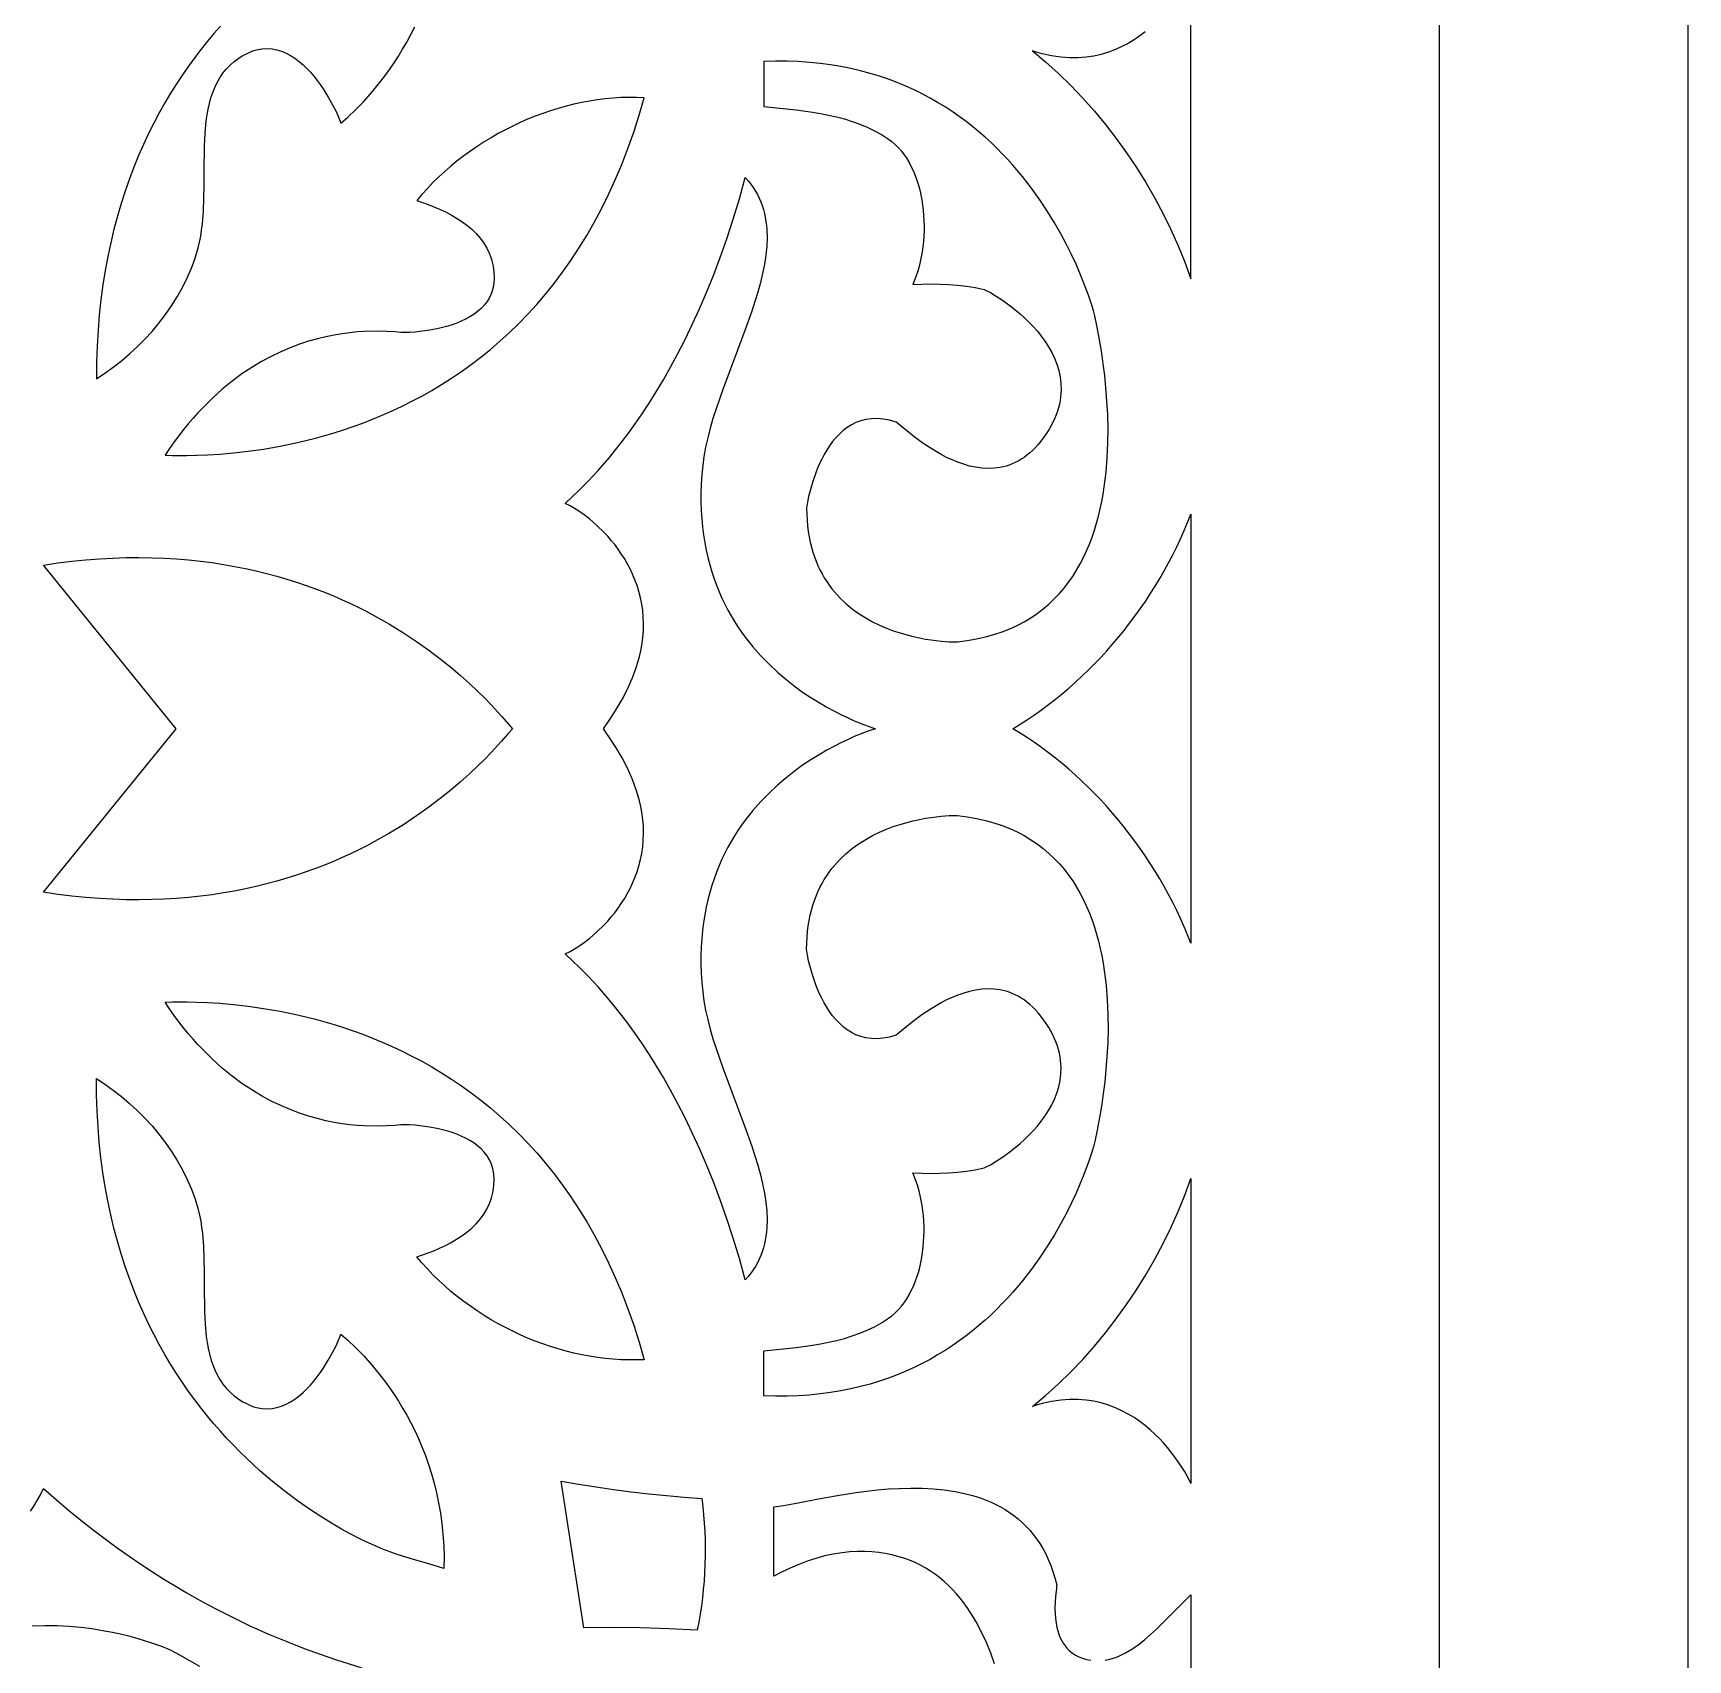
# Model space of a CAD drawing. Extents: x -75 to 75, y -200 to 200.
# Drawn here: x 8.4 to 75, y -37.4 to 28 of the extents above; entities that cross this region are included whole.
import ezdxf

# ---------------------------------------------------------------- set-up
doc = ezdxf.new("R2010")
doc.units = 0
doc.layers.add('LAYER_1', color=18, linetype='CONTINUOUS')
doc.layers.add('LAYER_10', color=140, linetype='CONTINUOUS')

msp = doc.modelspace()

# ---------------------------------------------------------------- linework, layer by layer
at = {"layer": 'LAYER_1'}
for points in [[(53.163, 28.022), (52.948, 27.858), (52.72, 27.703), (52.481, 27.558), (52.229, 27.425), (51.965, 27.305), (51.688, 27.201), (51.399, 27.115), (51.098, 27.047), (50.784, 27), (50.457, 26.976), (50.118, 26.976), (49.767, 27.002), (49.402, 27.056), (49.025, 27.14), (48.832, 27.194), (48.636, 27.256), (49.16, 26.815), (49.672, 26.351), (50.169, 25.866), (50.651, 25.36), (51.118, 24.835), (51.568, 24.292), (52.001, 23.731), (52.416, 23.154), (52.812, 22.562), (53.189, 21.957), (53.546, 21.338), (53.881, 20.707), (54.195, 20.066), (54.487, 19.415), (54.755, 18.756), (55.001, 18.089), (55.001, 30.352)], [(15.973, 28.249), (15.713, 27.951), (15.455, 27.641), (15.199, 27.321), (14.946, 26.99), (14.696, 26.647), (14.451, 26.293), (14.209, 25.928), (13.973, 25.552), (13.742, 25.163), (13.517, 24.763), (13.298, 24.351), (13.086, 23.927), (12.881, 23.491), (12.684, 23.042), (12.496, 22.581), (12.316, 22.107), (12.145, 21.62), (11.984, 21.121), (11.834, 20.608), (11.694, 20.082), (11.565, 19.543), (11.448, 18.991), (11.343, 18.425), (11.251, 17.845), (11.172, 17.251), (11.106, 16.644), (11.055, 16.022), (11.018, 15.386), (10.996, 14.735), (10.99, 14.07), (11.332, 14.294), (11.669, 14.535), (11.999, 14.793), (12.322, 15.067), (12.634, 15.356), (12.936, 15.659), (13.226, 15.976), (13.503, 16.307), (13.765, 16.649), (14.011, 17.004), (14.24, 17.369), (14.45, 17.744), (14.641, 18.129), (14.81, 18.522), (14.956, 18.923), (15.079, 19.332), (15.136, 19.565), (15.183, 19.804), (15.221, 20.048), (15.252, 20.296), (15.294, 20.805), (15.315, 21.326), (15.323, 21.853), (15.325, 22.383), (15.337, 23.433), (15.362, 23.944), (15.408, 24.439), (15.442, 24.679), (15.484, 24.914), (15.534, 25.143), (15.594, 25.365), (15.665, 25.579), (15.748, 25.786), (15.843, 25.984), (15.951, 26.173), (16.073, 26.353), (16.211, 26.523), (16.364, 26.682), (16.535, 26.83), (16.765, 26.996), (16.879, 27.066), (16.992, 27.128), (17.103, 27.182), (17.213, 27.227), (17.322, 27.265), (17.43, 27.295), (17.642, 27.334), (17.849, 27.347), (18.051, 27.333), (18.247, 27.297), (18.438, 27.239), (18.622, 27.162), (18.801, 27.066), (18.973, 26.956), (19.139, 26.831), (19.299, 26.694), (19.451, 26.548), (19.597, 26.393), (19.735, 26.232), (19.867, 26.066), (19.99, 25.898), (20.106, 25.73), (20.313, 25.399), (20.488, 25.088), (20.628, 24.813), (20.731, 24.588), (20.797, 24.43), (20.824, 24.352), (21.103, 24.595), (21.41, 24.886), (21.738, 25.223), (22.081, 25.608), (22.432, 26.039), (22.609, 26.273), (22.785, 26.517), (22.96, 26.773), (23.133, 27.041), (23.303, 27.32), (23.469, 27.61), (23.631, 27.912), (23.788, 28.224)], [(8.34, -31.467), (8.477, -31.259), (8.611, -31.038), (8.74, -30.805), (8.864, -30.558), (9.366, -30.997), (9.866, -31.419), (10.362, -31.823), (10.853, -32.21), (11.341, -32.58), (11.824, -32.934), (12.301, -33.272), (12.774, -33.594), (13.241, -33.901), (13.701, -34.194), (14.156, -34.472), (14.604, -34.737), (15.045, -34.988), (15.479, -35.226), (15.905, -35.452), (16.323, -35.665), (17.133, -36.057), (17.909, -36.405), (18.645, -36.712), (19.341, -36.982), (19.992, -37.219), (20.598, -37.425), (21.659, -37.758)], [(47.105, -37.605), (46.952, -37.175), (46.779, -36.749), (46.585, -36.329), (46.369, -35.92), (46.252, -35.72), (46.129, -35.524), (46, -35.333), (45.865, -35.146), (45.723, -34.965), (45.574, -34.789), (45.419, -34.62), (45.257, -34.456), (45.087, -34.3), (44.911, -34.152), (44.727, -34.011), (44.535, -33.878), (44.336, -33.754), (44.129, -33.64), (43.914, -33.534), (43.69, -33.439), (43.459, -33.355), (43.218, -33.281), (42.97, -33.218), (42.712, -33.168), (42.446, -33.129), (42.17, -33.103), (41.885, -33.091), (41.591, -33.091), (41.288, -33.106), (40.974, -33.135), (40.618, -33.189), (40.266, -33.266), (39.917, -33.363), (39.572, -33.479), (39.23, -33.61), (38.893, -33.754), (38.561, -33.909), (38.234, -34.072), (38.234, -31.297), (38.451, -31.266), (38.698, -31.224), (39.278, -31.113), (39.956, -30.981), (40.714, -30.843), (41.534, -30.714), (41.962, -30.658), (42.399, -30.611), (42.842, -30.573), (43.29, -30.548), (43.741, -30.537), (44.191, -30.543), (44.639, -30.566), (45.084, -30.609), (45.521, -30.675), (45.95, -30.764), (46.16, -30.819), (46.367, -30.88), (46.571, -30.948), (46.772, -31.023), (46.969, -31.106), (47.161, -31.196), (47.349, -31.295), (47.533, -31.401), (47.711, -31.516), (47.884, -31.64), (48.052, -31.773), (48.214, -31.914), (48.37, -32.066), (48.519, -32.227), (48.662, -32.398), (48.798, -32.579), (48.927, -32.77), (49.048, -32.972), (49.162, -33.185), (49.268, -33.409), (49.365, -33.645), (49.454, -33.892), (49.534, -34.151), (49.605, -34.422), (49.603, -34.471), (49.591, -34.573), (49.554, -34.904), (49.539, -35.12), (49.532, -35.359), (49.539, -35.615), (49.564, -35.879), (49.612, -36.145), (49.646, -36.277), (49.687, -36.407), (49.737, -36.533), (49.795, -36.655), (49.862, -36.772), (49.939, -36.884), (50.027, -36.989), (50.125, -37.086), (50.236, -37.174), (50.358, -37.253), (50.493, -37.322), (50.642, -37.379), (50.804, -37.424), (50.982, -37.457)], [(51.552, -37.451), (51.691, -37.424), (51.829, -37.389), (51.965, -37.345), (52.099, -37.293), (52.233, -37.233), (52.365, -37.166), (52.625, -37.013), (52.881, -36.836), (53.132, -36.64), (53.378, -36.429), (53.62, -36.206), (54.093, -35.74), (54.552, -35.271), (55.001, -34.829), (55.001, -50.597)], [(15.152, -37.706), (14.338, -37.251), (13.999, -37.072), (13.848, -37.001), (13.712, -36.944), (13.534, -36.877), (13.178, -36.753), (12.663, -36.596), (12.352, -36.511), (12.009, -36.427), (11.636, -36.345), (11.236, -36.27), (10.811, -36.202), (10.364, -36.146), (9.897, -36.104), (9.413, -36.079), (8.914, -36.074), (8.403, -36.092)]]:
    msp.add_lwpolyline(points, dxfattribs=at)
for points in [[(37.823, 26.828), (37.823, 25.023), (38.471, 24.955), (39.125, 24.881), (39.78, 24.79), (40.106, 24.735), (40.43, 24.672), (40.75, 24.599), (41.066, 24.516), (41.378, 24.42), (41.685, 24.311), (41.985, 24.186), (42.278, 24.046), (42.563, 23.888), (42.839, 23.71), (42.981, 23.605), (43.115, 23.489), (43.241, 23.362), (43.359, 23.226), (43.47, 23.081), (43.574, 22.927), (43.67, 22.766), (43.759, 22.597), (43.841, 22.422), (43.915, 22.241), (43.982, 22.053), (44.042, 21.861), (44.095, 21.665), (44.141, 21.465), (44.18, 21.261), (44.212, 21.055), (44.237, 20.847), (44.255, 20.637), (44.267, 20.426), (44.271, 20.215), (44.269, 20.004), (44.261, 19.794), (44.245, 19.586), (44.224, 19.379), (44.195, 19.175), (44.161, 18.974), (44.119, 18.776), (44.072, 18.583), (44.018, 18.395), (43.958, 18.212), (43.892, 18.035), (43.819, 17.865), (44.178, 17.877), (44.539, 17.882), (44.899, 17.877), (45.259, 17.861), (45.618, 17.833), (45.976, 17.792), (46.331, 17.735), (46.683, 17.662), (46.767, 17.625), (46.936, 17.535), (47.173, 17.392), (47.463, 17.2), (47.789, 16.96), (48.136, 16.675), (48.312, 16.517), (48.487, 16.348), (48.659, 16.169), (48.826, 15.98), (48.986, 15.781), (49.137, 15.574), (49.277, 15.357), (49.404, 15.132), (49.516, 14.898), (49.612, 14.656), (49.688, 14.407), (49.743, 14.149), (49.775, 13.885), (49.782, 13.614), (49.775, 13.476), (49.761, 13.336), (49.741, 13.195), (49.712, 13.052), (49.676, 12.907), (49.632, 12.761), (49.579, 12.614), (49.519, 12.465), (49.449, 12.315), (49.37, 12.164), (49.282, 12.011), (49.184, 11.857), (49.079, 11.704), (48.972, 11.562), (48.863, 11.43), (48.752, 11.307), (48.639, 11.194), (48.525, 11.09), (48.41, 10.995), (48.293, 10.908), (48.176, 10.831), (48.057, 10.761), (47.937, 10.699), (47.816, 10.645), (47.695, 10.599), (47.573, 10.56), (47.328, 10.502), (47.082, 10.47), (46.835, 10.462), (46.59, 10.476), (46.345, 10.51), (46.103, 10.562), (45.865, 10.63), (45.63, 10.712), (45.401, 10.806), (45.178, 10.91), (44.961, 11.022), (44.753, 11.14), (44.552, 11.262), (44.182, 11.511), (43.856, 11.752), (43.582, 11.97), (43.367, 12.149), (43.219, 12.273), (43.143, 12.325), (42.876, 12.4), (42.622, 12.447), (42.381, 12.466), (42.151, 12.46), (41.934, 12.43), (41.728, 12.378), (41.534, 12.306), (41.351, 12.215), (41.179, 12.107), (41.017, 11.985), (40.865, 11.848), (40.724, 11.7), (40.592, 11.542), (40.47, 11.375), (40.356, 11.202), (40.252, 11.024), (40.156, 10.842), (40.068, 10.659), (39.989, 10.476), (39.917, 10.294), (39.795, 9.943), (39.7, 9.62), (39.63, 9.338), (39.583, 9.11), (39.557, 8.951), (39.549, 8.873), (39.552, 8.625), (39.565, 8.386), (39.585, 8.154), (39.613, 7.929), (39.648, 7.712), (39.691, 7.502), (39.74, 7.299), (39.796, 7.102), (39.859, 6.913), (39.928, 6.73), (40.003, 6.554), (40.083, 6.385), (40.169, 6.221), (40.26, 6.064), (40.356, 5.913), (40.456, 5.768), (40.561, 5.629), (40.67, 5.496), (40.899, 5.246), (41.141, 5.017), (41.395, 4.809), (41.657, 4.621), (41.927, 4.451), (42.201, 4.299), (42.479, 4.164), (42.757, 4.045), (43.034, 3.94), (43.308, 3.849), (43.576, 3.771), (43.836, 3.705), (44.087, 3.65), (44.326, 3.605), (44.552, 3.569), (44.953, 3.521), (45.274, 3.497), (45.499, 3.491), (45.61, 3.494), (46.001, 3.543), (46.376, 3.609), (46.735, 3.689), (47.078, 3.784), (47.406, 3.894), (47.718, 4.017), (48.016, 4.153), (48.299, 4.302), (48.568, 4.463), (48.823, 4.635), (49.064, 4.819), (49.293, 5.013), (49.508, 5.217), (49.711, 5.431), (49.902, 5.654), (50.081, 5.885), (50.248, 6.124), (50.404, 6.371), (50.549, 6.624), (50.684, 6.884), (50.808, 7.15), (50.922, 7.421), (51.027, 7.697), (51.122, 7.978), (51.209, 8.262), (51.287, 8.549), (51.357, 8.84), (51.418, 9.132), (51.472, 9.427), (51.519, 9.723), (51.558, 10.019), (51.591, 10.315), (51.639, 10.907), (51.663, 11.494), (51.668, 12.07), (51.655, 12.634), (51.626, 13.179), (51.586, 13.702), (51.536, 14.2), (51.479, 14.667), (51.417, 15.1), (51.353, 15.494), (51.231, 16.151), (51.132, 16.604), (51.078, 16.821), (51.016, 17.029), (50.883, 17.428), (50.674, 17.988), (50.538, 18.319), (50.381, 18.68), (50.201, 19.067), (49.997, 19.476), (49.769, 19.904), (49.516, 20.347), (49.236, 20.801), (48.93, 21.263), (48.596, 21.73), (48.233, 22.197), (47.84, 22.661), (47.633, 22.891), (47.417, 23.119), (47.194, 23.344), (46.963, 23.567), (46.724, 23.786), (46.477, 24.001), (46.222, 24.211), (45.958, 24.417), (45.686, 24.618), (45.405, 24.813), (45.115, 25.002), (44.817, 25.184), (44.51, 25.36), (44.194, 25.527), (43.868, 25.687), (43.534, 25.839), (43.19, 25.981), (42.837, 26.115), (42.474, 26.238), (42.101, 26.352), (41.719, 26.455), (41.327, 26.547), (40.925, 26.627), (40.513, 26.695), (40.091, 26.751), (39.658, 26.794), (39.215, 26.824), (38.762, 26.839), (38.298, 26.841)], [(32.083, 25.376), (31.768, 25.356), (31.452, 25.326), (31.136, 25.287), (30.821, 25.237), (30.505, 25.177), (30.19, 25.108), (29.876, 25.03), (29.563, 24.943), (29.252, 24.846), (28.942, 24.741), (28.635, 24.626), (28.331, 24.503), (28.029, 24.372), (27.731, 24.232), (27.436, 24.084), (27.145, 23.928), (26.859, 23.765), (26.577, 23.593), (26.3, 23.414), (26.028, 23.227), (25.761, 23.033), (25.501, 22.832), (25.247, 22.625), (24.999, 22.41), (24.758, 22.188), (24.524, 21.96), (24.298, 21.726), (24.08, 21.485), (23.87, 21.238), (24.327, 21.082), (24.559, 20.99), (24.792, 20.89), (25.023, 20.78), (25.25, 20.661), (25.471, 20.531), (25.684, 20.392), (25.888, 20.241), (26.08, 20.08), (26.258, 19.907), (26.421, 19.723), (26.566, 19.527), (26.692, 19.319), (26.796, 19.099), (26.84, 18.984), (26.877, 18.865), (26.941, 18.601), (26.976, 18.354), (26.985, 18.122), (26.97, 17.905), (26.932, 17.703), (26.873, 17.515), (26.794, 17.341), (26.698, 17.18), (26.585, 17.032), (26.457, 16.896), (26.317, 16.772), (26.166, 16.659), (26.005, 16.556), (25.836, 16.464), (25.661, 16.381), (25.482, 16.307), (25.3, 16.242), (25.116, 16.184), (24.752, 16.091), (24.403, 16.024), (24.083, 15.978), (23.804, 15.949), (23.581, 15.934), (23.353, 15.925), (23.229, 15.933), (22.998, 15.953), (22.668, 15.974), (22.249, 15.984), (21.75, 15.971), (21.475, 15.952), (21.182, 15.924), (20.875, 15.883), (20.554, 15.83), (20.22, 15.763), (19.874, 15.679), (19.519, 15.578), (19.154, 15.459), (18.781, 15.319), (18.401, 15.157), (18.016, 14.972), (17.627, 14.763), (17.234, 14.528), (16.839, 14.264), (16.444, 13.972), (16.049, 13.65), (15.655, 13.295), (15.264, 12.907), (15.07, 12.701), (14.877, 12.485), (14.686, 12.26), (14.496, 12.026), (14.307, 11.782), (14.12, 11.529), (13.935, 11.266), (13.752, 10.993), (14.051, 10.988), (14.631, 10.985), (15.016, 10.993), (15.458, 11.011), (15.953, 11.042), (16.497, 11.089), (17.086, 11.156), (17.715, 11.246), (18.38, 11.362), (19.076, 11.507), (19.8, 11.684), (20.171, 11.785), (20.547, 11.896), (20.927, 12.017), (21.312, 12.147), (21.7, 12.288), (22.092, 12.44), (22.486, 12.603), (22.882, 12.778), (23.279, 12.964), (23.678, 13.163), (24.076, 13.375), (24.475, 13.6), (24.873, 13.838), (25.269, 14.091), (25.664, 14.358), (26.057, 14.64), (26.446, 14.937), (26.833, 15.249), (27.215, 15.577), (27.593, 15.922), (27.966, 16.284), (28.333, 16.662), (28.695, 17.058), (29.049, 17.472), (29.397, 17.905), (29.737, 18.356), (30.068, 18.826), (30.391, 19.316), (30.705, 19.826), (31.008, 20.356), (31.302, 20.906), (31.584, 21.478), (31.855, 22.071), (32.114, 22.686), (32.361, 23.324), (32.594, 23.984), (32.814, 24.667), (33.019, 25.373), (32.709, 25.385), (32.396, 25.386)], [(37.823, -26.828), (37.823, -25.023), (38.471, -24.955), (39.125, -24.881), (39.78, -24.79), (40.106, -24.735), (40.43, -24.672), (40.75, -24.599), (41.066, -24.516), (41.378, -24.42), (41.685, -24.311), (41.985, -24.186), (42.278, -24.046), (42.563, -23.888), (42.839, -23.71), (42.981, -23.605), (43.115, -23.489), (43.241, -23.362), (43.359, -23.226), (43.47, -23.081), (43.574, -22.927), (43.67, -22.766), (43.759, -22.597), (43.841, -22.422), (43.915, -22.241), (43.982, -22.053), (44.042, -21.861), (44.095, -21.665), (44.141, -21.465), (44.18, -21.261), (44.212, -21.055), (44.237, -20.847), (44.255, -20.637), (44.267, -20.426), (44.271, -20.215), (44.269, -20.004), (44.261, -19.794), (44.245, -19.586), (44.224, -19.379), (44.195, -19.175), (44.161, -18.974), (44.119, -18.776), (44.072, -18.583), (44.018, -18.395), (43.958, -18.212), (43.892, -18.035), (43.819, -17.865), (44.178, -17.877), (44.539, -17.882), (44.899, -17.877), (45.259, -17.861), (45.618, -17.833), (45.976, -17.792), (46.331, -17.735), (46.683, -17.662), (46.767, -17.625), (46.936, -17.535), (47.173, -17.392), (47.463, -17.2), (47.789, -16.96), (48.136, -16.675), (48.312, -16.517), (48.487, -16.348), (48.659, -16.169), (48.826, -15.98), (48.986, -15.781), (49.137, -15.574), (49.277, -15.357), (49.404, -15.132), (49.516, -14.898), (49.612, -14.656), (49.688, -14.407), (49.743, -14.149), (49.775, -13.885), (49.782, -13.614), (49.775, -13.476), (49.761, -13.336), (49.741, -13.195), (49.712, -13.052), (49.676, -12.907), (49.632, -12.761), (49.579, -12.614), (49.519, -12.465), (49.449, -12.315), (49.37, -12.164), (49.282, -12.011), (49.184, -11.857), (49.079, -11.704), (48.972, -11.562), (48.863, -11.43), (48.752, -11.307), (48.639, -11.194), (48.525, -11.09), (48.41, -10.995), (48.293, -10.908), (48.176, -10.831), (48.057, -10.761), (47.937, -10.699), (47.816, -10.645), (47.695, -10.599), (47.573, -10.56), (47.328, -10.502), (47.082, -10.47), (46.835, -10.462), (46.59, -10.476), (46.345, -10.51), (46.103, -10.562), (45.865, -10.63), (45.63, -10.712), (45.401, -10.806), (45.178, -10.91), (44.961, -11.022), (44.753, -11.14), (44.552, -11.262), (44.182, -11.511), (43.856, -11.752), (43.582, -11.97), (43.367, -12.149), (43.219, -12.273), (43.143, -12.325), (42.876, -12.4), (42.622, -12.447), (42.381, -12.466), (42.151, -12.46), (41.934, -12.43), (41.728, -12.378), (41.534, -12.306), (41.351, -12.215), (41.179, -12.107), (41.017, -11.985), (40.865, -11.848), (40.724, -11.7), (40.592, -11.542), (40.47, -11.375), (40.356, -11.202), (40.252, -11.024), (40.156, -10.842), (40.068, -10.659), (39.989, -10.476), (39.917, -10.294), (39.795, -9.943), (39.7, -9.62), (39.63, -9.338), (39.583, -9.11), (39.557, -8.951), (39.549, -8.873), (39.552, -8.625), (39.565, -8.386), (39.585, -8.154), (39.613, -7.929), (39.648, -7.712), (39.691, -7.502), (39.74, -7.299), (39.796, -7.102), (39.859, -6.913), (39.928, -6.73), (40.003, -6.554), (40.083, -6.385), (40.169, -6.221), (40.26, -6.064), (40.356, -5.913), (40.456, -5.768), (40.561, -5.629), (40.67, -5.496), (40.899, -5.246), (41.141, -5.017), (41.395, -4.809), (41.657, -4.621), (41.927, -4.451), (42.201, -4.299), (42.479, -4.164), (42.757, -4.045), (43.034, -3.94), (43.308, -3.849), (43.576, -3.771), (43.836, -3.705), (44.087, -3.65), (44.326, -3.605), (44.552, -3.569), (44.953, -3.521), (45.274, -3.497), (45.499, -3.491), (45.61, -3.494), (46.001, -3.543), (46.376, -3.609), (46.735, -3.689), (47.078, -3.784), (47.406, -3.894), (47.718, -4.017), (48.016, -4.153), (48.299, -4.302), (48.568, -4.463), (48.823, -4.635), (49.064, -4.819), (49.293, -5.013), (49.508, -5.217), (49.711, -5.431), (49.902, -5.654), (50.081, -5.885), (50.248, -6.124), (50.404, -6.371), (50.549, -6.624), (50.684, -6.884), (50.808, -7.15), (50.922, -7.421), (51.027, -7.697), (51.122, -7.978), (51.209, -8.262), (51.287, -8.549), (51.357, -8.84), (51.418, -9.132), (51.472, -9.427), (51.519, -9.723), (51.558, -10.019), (51.591, -10.315), (51.639, -10.907), (51.663, -11.494), (51.668, -12.07), (51.655, -12.634), (51.626, -13.179), (51.586, -13.702), (51.536, -14.2), (51.479, -14.667), (51.417, -15.1), (51.353, -15.494), (51.231, -16.151), (51.132, -16.604), (51.078, -16.821), (51.016, -17.029), (50.883, -17.428), (50.674, -17.988), (50.538, -18.319), (50.381, -18.68), (50.201, -19.067), (49.997, -19.476), (49.769, -19.904), (49.516, -20.347), (49.236, -20.801), (48.93, -21.263), (48.596, -21.73), (48.233, -22.197), (47.84, -22.661), (47.633, -22.891), (47.417, -23.119), (47.194, -23.344), (46.963, -23.567), (46.724, -23.786), (46.477, -24.001), (46.222, -24.211), (45.958, -24.417), (45.686, -24.618), (45.405, -24.813), (45.115, -25.002), (44.817, -25.184), (44.51, -25.36), (44.194, -25.527), (43.868, -25.687), (43.534, -25.839), (43.19, -25.981), (42.837, -26.115), (42.474, -26.238), (42.101, -26.352), (41.719, -26.455), (41.327, -26.547), (40.925, -26.627), (40.513, -26.695), (40.091, -26.751), (39.658, -26.794), (39.215, -26.824), (38.762, -26.839), (38.298, -26.841)], [(32.083, -25.376), (31.768, -25.356), (31.452, -25.326), (31.136, -25.287), (30.821, -25.237), (30.505, -25.177), (30.19, -25.108), (29.876, -25.03), (29.563, -24.943), (29.252, -24.846), (28.942, -24.741), (28.635, -24.626), (28.331, -24.503), (28.029, -24.372), (27.731, -24.232), (27.436, -24.084), (27.145, -23.928), (26.859, -23.765), (26.577, -23.593), (26.3, -23.414), (26.028, -23.227), (25.761, -23.033), (25.501, -22.832), (25.247, -22.625), (24.999, -22.41), (24.758, -22.188), (24.524, -21.96), (24.298, -21.726), (24.08, -21.485), (23.87, -21.238), (24.327, -21.082), (24.559, -20.99), (24.792, -20.89), (25.023, -20.78), (25.25, -20.661), (25.471, -20.531), (25.684, -20.392), (25.888, -20.241), (26.08, -20.08), (26.258, -19.907), (26.421, -19.723), (26.566, -19.527), (26.692, -19.319), (26.796, -19.099), (26.84, -18.984), (26.877, -18.865), (26.941, -18.601), (26.976, -18.354), (26.985, -18.122), (26.97, -17.905), (26.932, -17.703), (26.873, -17.515), (26.794, -17.341), (26.698, -17.18), (26.585, -17.032), (26.457, -16.896), (26.317, -16.772), (26.166, -16.659), (26.005, -16.556), (25.836, -16.464), (25.661, -16.381), (25.482, -16.307), (25.3, -16.242), (25.116, -16.184), (24.752, -16.091), (24.403, -16.024), (24.083, -15.978), (23.804, -15.949), (23.581, -15.934), (23.353, -15.925), (23.229, -15.933), (22.998, -15.953), (22.668, -15.974), (22.249, -15.984), (21.75, -15.971), (21.475, -15.952), (21.182, -15.924), (20.875, -15.883), (20.554, -15.83), (20.22, -15.763), (19.874, -15.679), (19.519, -15.578), (19.154, -15.459), (18.781, -15.319), (18.401, -15.157), (18.016, -14.972), (17.627, -14.763), (17.234, -14.528), (16.839, -14.264), (16.444, -13.972), (16.049, -13.65), (15.655, -13.295), (15.264, -12.907), (15.07, -12.701), (14.877, -12.485), (14.686, -12.26), (14.496, -12.026), (14.307, -11.782), (14.12, -11.529), (13.935, -11.266), (13.752, -10.993), (14.051, -10.988), (14.631, -10.985), (15.016, -10.993), (15.458, -11.011), (15.953, -11.042), (16.497, -11.089), (17.086, -11.156), (17.715, -11.246), (18.38, -11.362), (19.076, -11.507), (19.8, -11.684), (20.171, -11.785), (20.547, -11.896), (20.927, -12.017), (21.312, -12.147), (21.7, -12.288), (22.092, -12.44), (22.486, -12.603), (22.882, -12.778), (23.279, -12.964), (23.678, -13.163), (24.076, -13.375), (24.475, -13.6), (24.873, -13.838), (25.269, -14.091), (25.664, -14.358), (26.057, -14.64), (26.446, -14.937), (26.833, -15.249), (27.215, -15.577), (27.593, -15.922), (27.966, -16.284), (28.333, -16.662), (28.695, -17.058), (29.049, -17.472), (29.397, -17.905), (29.737, -18.356), (30.068, -18.826), (30.391, -19.316), (30.705, -19.826), (31.008, -20.356), (31.302, -20.906), (31.584, -21.478), (31.855, -22.071), (32.114, -22.686), (32.361, -23.324), (32.594, -23.984), (32.814, -24.667), (33.019, -25.373), (32.709, -25.385), (32.396, -25.386)], [(24.352, -33.584), (23.739, -33.407), (23.129, -33.218), (22.827, -33.114), (22.528, -33.001), (22.29, -32.903), (21.842, -32.7), (21.549, -32.558), (21.216, -32.385), (20.846, -32.183), (20.443, -31.949), (20.01, -31.683), (19.553, -31.383), (19.074, -31.048), (18.578, -30.677), (18.069, -30.27), (17.55, -29.824), (17.025, -29.34), (16.762, -29.083), (16.498, -28.815), (16.235, -28.538), (15.973, -28.249), (15.713, -27.951), (15.455, -27.641), (15.199, -27.321), (14.946, -26.99), (14.696, -26.647), (14.451, -26.293), (14.209, -25.928), (13.973, -25.552), (13.742, -25.163), (13.517, -24.763), (13.298, -24.351), (13.086, -23.927), (12.881, -23.491), (12.684, -23.042), (12.496, -22.581), (12.316, -22.107), (12.145, -21.62), (11.984, -21.121), (11.834, -20.608), (11.694, -20.082), (11.565, -19.543), (11.448, -18.991), (11.343, -18.425), (11.251, -17.845), (11.172, -17.251), (11.106, -16.644), (11.055, -16.022), (11.018, -15.386), (10.996, -14.735), (10.99, -14.07), (11.332, -14.294), (11.669, -14.535), (11.999, -14.793), (12.322, -15.067), (12.634, -15.356), (12.936, -15.659), (13.226, -15.976), (13.503, -16.307), (13.765, -16.649), (14.011, -17.004), (14.24, -17.369), (14.45, -17.744), (14.641, -18.129), (14.81, -18.522), (14.956, -18.923), (15.079, -19.332), (15.136, -19.565), (15.183, -19.804), (15.221, -20.048), (15.252, -20.296), (15.294, -20.805), (15.315, -21.326), (15.323, -21.853), (15.325, -22.383), (15.337, -23.433), (15.362, -23.944), (15.408, -24.439), (15.442, -24.679), (15.484, -24.914), (15.534, -25.143), (15.594, -25.365), (15.665, -25.579), (15.748, -25.786), (15.843, -25.984), (15.951, -26.173), (16.073, -26.353), (16.211, -26.523), (16.364, -26.682), (16.535, -26.83), (16.765, -26.996), (16.879, -27.066), (16.992, -27.128), (17.103, -27.182), (17.213, -27.227), (17.322, -27.265), (17.43, -27.295), (17.642, -27.334), (17.849, -27.347), (18.051, -27.333), (18.247, -27.297), (18.438, -27.239), (18.622, -27.162), (18.801, -27.066), (18.973, -26.956), (19.139, -26.831), (19.299, -26.694), (19.451, -26.548), (19.597, -26.393), (19.735, -26.232), (19.867, -26.066), (19.99, -25.898), (20.106, -25.73), (20.313, -25.399), (20.488, -25.088), (20.628, -24.813), (20.731, -24.588), (20.797, -24.43), (20.824, -24.352), (21.103, -24.595), (21.41, -24.886), (21.738, -25.223), (22.081, -25.608), (22.432, -26.039), (22.609, -26.273), (22.785, -26.517), (22.96, -26.773), (23.133, -27.041), (23.303, -27.32), (23.469, -27.61), (23.631, -27.912), (23.788, -28.224), (23.938, -28.549), (24.081, -28.884), (24.217, -29.23), (24.344, -29.588), (24.462, -29.957), (24.57, -30.337), (24.666, -30.727), (24.751, -31.129), (24.823, -31.542), (24.881, -31.965), (24.926, -32.399), (24.955, -32.844), (24.968, -33.3), (24.964, -33.767)], [(55.001, -30.352), (54.872, -30.096), (54.738, -29.861), (54.559, -29.575), (54.332, -29.25), (54.058, -28.902), (53.903, -28.723), (53.736, -28.544), (53.557, -28.366), (53.366, -28.192), (53.163, -28.022), (52.948, -27.858), (52.72, -27.703), (52.481, -27.558), (52.229, -27.425), (51.965, -27.305), (51.688, -27.201), (51.399, -27.115), (51.098, -27.047), (50.784, -27), (50.457, -26.976), (50.118, -26.976), (49.767, -27.002), (49.402, -27.056), (49.025, -27.14), (48.832, -27.194), (48.636, -27.256), (49.16, -26.815), (49.672, -26.351), (50.169, -25.866), (50.651, -25.36), (51.118, -24.835), (51.568, -24.292), (52.001, -23.731), (52.416, -23.154), (52.812, -22.562), (53.189, -21.957), (53.546, -21.338), (53.881, -20.707), (54.195, -20.066), (54.487, -19.415), (54.755, -18.756), (55.001, -18.089)], [(34.012, -36.193), (32.873, -36.156), (31.734, -36.144), (30.595, -36.156), (29.675, -30.259), (30.378, -30.379), (31.083, -30.49), (31.789, -30.591), (32.496, -30.682), (33.204, -30.764), (33.913, -30.837), (34.623, -30.9), (35.333, -30.953), (35.373, -31.282), (35.406, -31.613), (35.433, -31.945), (35.452, -32.277), (35.464, -32.611), (35.47, -32.945), (35.469, -33.279), (35.46, -33.613), (35.445, -33.947), (35.424, -34.28), (35.395, -34.613), (35.359, -34.944), (35.317, -35.274), (35.268, -35.603), (35.212, -35.93), (35.149, -36.255)]]:
    msp.add_lwpolyline(points, close=True, dxfattribs=at)
at = {"layer": 'LAYER_10'}
for points in [[(74.987, 137.929), (74.983, 0), (74.987, -137.929)], [(64.994, 136.576), (64.99, 0), (64.994, -136.576)]]:
    msp.add_lwpolyline(points, dxfattribs=at)
for points in [[(31.375, 0), (31.641, 0.375), (31.893, 0.765), (32.128, 1.169), (32.342, 1.586), (32.44, 1.799), (32.532, 2.014), (32.617, 2.233), (32.694, 2.454), (32.763, 2.677), (32.825, 2.903), (32.877, 3.13), (32.92, 3.36), (32.96, 3.651), (32.983, 3.936), (32.99, 4.215), (32.981, 4.487), (32.957, 4.754), (32.92, 5.013), (32.869, 5.266), (32.806, 5.512), (32.732, 5.751), (32.647, 5.984), (32.553, 6.209), (32.45, 6.426), (32.339, 6.636), (32.221, 6.839), (32.096, 7.034), (31.966, 7.221), (31.831, 7.401), (31.693, 7.572), (31.552, 7.735), (31.408, 7.89), (31.119, 8.174), (30.831, 8.424), (30.552, 8.638), (30.288, 8.815), (30.046, 8.955), (29.833, 9.056), (30.139, 9.341), (30.414, 9.602), (30.759, 9.949), (31.164, 10.384), (31.621, 10.911), (31.866, 11.211), (32.12, 11.536), (32.384, 11.886), (32.654, 12.261), (32.931, 12.663), (33.213, 13.091), (33.499, 13.546), (33.788, 14.029), (34.079, 14.541), (34.37, 15.08), (34.661, 15.649), (34.951, 16.248), (35.238, 16.877), (35.522, 17.536), (35.8, 18.227), (36.073, 18.949), (36.339, 19.703), (36.597, 20.49), (36.845, 21.31), (37.083, 22.164), (37.199, 22.032), (37.305, 21.898), (37.402, 21.761), (37.491, 21.62), (37.571, 21.477), (37.643, 21.331), (37.707, 21.182), (37.763, 21.031), (37.811, 20.877), (37.852, 20.721), (37.886, 20.562), (37.913, 20.4), (37.934, 20.237), (37.947, 20.071), (37.957, 19.733), (37.942, 19.387), (37.907, 19.034), (37.852, 18.674), (37.779, 18.307), (37.69, 17.935), (37.587, 17.558), (37.472, 17.177), (37.346, 16.792), (37.07, 16.012), (36.774, 15.223), (36.471, 14.432), (36.176, 13.641), (35.905, 12.856), (35.782, 12.467), (35.67, 12.081), (35.572, 11.699), (35.487, 11.322), (35.42, 10.949), (35.371, 10.582), (35.335, 10.204), (35.312, 9.835), (35.3, 9.474), (35.299, 9.121), (35.309, 8.776), (35.33, 8.44), (35.36, 8.112), (35.4, 7.791), (35.45, 7.479), (35.509, 7.174), (35.576, 6.877), (35.652, 6.588), (35.735, 6.306), (35.826, 6.032), (35.925, 5.765), (36.03, 5.505), (36.142, 5.253), (36.261, 5.008), (36.385, 4.769), (36.514, 4.538), (36.649, 4.314), (36.789, 4.096), (36.933, 3.885), (37.081, 3.681), (37.233, 3.484), (37.388, 3.293), (37.707, 2.929), (38.036, 2.591), (38.371, 2.277), (38.71, 1.986), (39.05, 1.719), (39.388, 1.473), (39.721, 1.249), (40.047, 1.046), (40.362, 0.864), (40.664, 0.7), (40.95, 0.556), (41.217, 0.43), (41.463, 0.321), (41.878, 0.154), (42.172, 0.049), (42.324, 0), (42.172, -0.049), (41.878, -0.154), (41.463, -0.321), (41.217, -0.43), (40.95, -0.556), (40.664, -0.7), (40.362, -0.864), (40.047, -1.046), (39.721, -1.249), (39.388, -1.473), (39.05, -1.719), (38.71, -1.986), (38.371, -2.277), (38.036, -2.591), (37.707, -2.929), (37.388, -3.293), (37.233, -3.484), (37.081, -3.681), (36.933, -3.885), (36.789, -4.096), (36.649, -4.314), (36.514, -4.538), (36.385, -4.769), (36.261, -5.008), (36.142, -5.253), (36.03, -5.505), (35.925, -5.765), (35.826, -6.032), (35.735, -6.306), (35.652, -6.588), (35.576, -6.877), (35.509, -7.174), (35.45, -7.479), (35.4, -7.791), (35.36, -8.112), (35.33, -8.44), (35.309, -8.776), (35.299, -9.121), (35.3, -9.474), (35.312, -9.835), (35.335, -10.204), (35.371, -10.582), (35.42, -10.949), (35.487, -11.322), (35.572, -11.699), (35.67, -12.081), (35.782, -12.467), (35.905, -12.856), (36.176, -13.641), (36.471, -14.432), (36.774, -15.223), (37.07, -16.012), (37.346, -16.792), (37.472, -17.177), (37.587, -17.558), (37.69, -17.935), (37.779, -18.307), (37.852, -18.674), (37.907, -19.034), (37.942, -19.387), (37.957, -19.733), (37.947, -20.071), (37.934, -20.237), (37.913, -20.4), (37.886, -20.562), (37.852, -20.721), (37.811, -20.877), (37.763, -21.031), (37.707, -21.182), (37.643, -21.331), (37.571, -21.477), (37.491, -21.62), (37.402, -21.761), (37.305, -21.898), (37.199, -22.032), (37.083, -22.164), (36.845, -21.31), (36.597, -20.49), (36.339, -19.703), (36.073, -18.949), (35.8, -18.227), (35.522, -17.536), (35.238, -16.877), (34.951, -16.248), (34.661, -15.649), (34.37, -15.08), (34.079, -14.541), (33.788, -14.029), (33.499, -13.546), (33.213, -13.091), (32.931, -12.663), (32.654, -12.261), (32.384, -11.886), (32.12, -11.536), (31.866, -11.211), (31.621, -10.911), (31.164, -10.384), (30.759, -9.949), (30.414, -9.602), (30.139, -9.341), (29.833, -9.056), (30.046, -8.955), (30.288, -8.815), (30.552, -8.638), (30.831, -8.424), (31.119, -8.174), (31.408, -7.89), (31.552, -7.735), (31.693, -7.572), (31.831, -7.401), (31.966, -7.221), (32.096, -7.034), (32.221, -6.839), (32.339, -6.636), (32.45, -6.426), (32.553, -6.209), (32.647, -5.984), (32.732, -5.751), (32.806, -5.512), (32.869, -5.266), (32.92, -5.013), (32.957, -4.754), (32.981, -4.487), (32.99, -4.215), (32.983, -3.936), (32.96, -3.651), (32.92, -3.36), (32.877, -3.13), (32.825, -2.903), (32.763, -2.677), (32.694, -2.454), (32.617, -2.233), (32.532, -2.014), (32.44, -1.799), (32.342, -1.586), (32.128, -1.169), (31.893, -0.765), (31.641, -0.375)], [(47.843, 0), (48.135, 0.179), (48.425, 0.365), (48.712, 0.558), (48.995, 0.759), (49.275, 0.967), (49.552, 1.181), (49.824, 1.403), (50.093, 1.631), (50.358, 1.866), (50.619, 2.107), (50.875, 2.354), (51.127, 2.607), (51.374, 2.866), (51.617, 3.13), (51.855, 3.399), (52.087, 3.674), (52.315, 3.954), (52.537, 4.239), (52.753, 4.528), (52.964, 4.822), (53.169, 5.12), (53.368, 5.422), (53.561, 5.728), (53.748, 6.038), (53.928, 6.351), (54.102, 6.668), (54.269, 6.988), (54.43, 7.311), (54.583, 7.636), (54.729, 7.965), (54.868, 8.296), (55.001, 8.629), (55.001, 0), (55.001, -8.629), (54.868, -8.296), (54.729, -7.965), (54.583, -7.636), (54.43, -7.311), (54.269, -6.988), (54.102, -6.668), (53.928, -6.351), (53.748, -6.038), (53.561, -5.728), (53.368, -5.422), (53.169, -5.12), (52.964, -4.822), (52.753, -4.528), (52.537, -4.239), (52.315, -3.954), (52.087, -3.674), (51.855, -3.399), (51.617, -3.13), (51.374, -2.866), (51.127, -2.607), (50.875, -2.354), (50.619, -2.107), (50.358, -1.866), (50.093, -1.631), (49.824, -1.403), (49.552, -1.181), (49.275, -0.967), (48.995, -0.759), (48.712, -0.558), (48.425, -0.365), (48.135, -0.179)], [(14.194, 0), (8.857, 6.58), (9.435, 6.664), (10.003, 6.733), (10.562, 6.789), (11.112, 6.831), (11.652, 6.861), (12.182, 6.878), (12.704, 6.882), (13.216, 6.875), (13.719, 6.856), (14.212, 6.827), (14.697, 6.787), (15.172, 6.736), (15.638, 6.676), (16.094, 6.607), (16.542, 6.528), (16.98, 6.441), (17.409, 6.346), (17.83, 6.243), (18.241, 6.132), (18.643, 6.015), (19.036, 5.89), (19.42, 5.76), (19.795, 5.624), (20.161, 5.483), (20.518, 5.336), (20.867, 5.185), (21.206, 5.03), (21.536, 4.871), (21.858, 4.708), (22.171, 4.543), (22.77, 4.205), (23.335, 3.86), (23.864, 3.51), (24.359, 3.16), (24.819, 2.813), (25.245, 2.471), (25.637, 2.138), (25.995, 1.817), (26.32, 1.512), (26.61, 1.224), (26.867, 0.959), (27.282, 0.506), (27.566, 0.178), (27.719, 0), (27.566, -0.178), (27.282, -0.506), (26.867, -0.959), (26.61, -1.224), (26.32, -1.512), (25.995, -1.817), (25.637, -2.138), (25.245, -2.471), (24.819, -2.813), (24.359, -3.16), (23.864, -3.51), (23.335, -3.86), (22.77, -4.205), (22.171, -4.543), (21.858, -4.708), (21.536, -4.871), (21.206, -5.03), (20.867, -5.185), (20.518, -5.336), (20.161, -5.483), (19.795, -5.624), (19.42, -5.76), (19.036, -5.89), (18.643, -6.015), (18.241, -6.132), (17.83, -6.243), (17.409, -6.346), (16.98, -6.441), (16.542, -6.528), (16.094, -6.607), (15.638, -6.676), (15.172, -6.736), (14.697, -6.787), (14.212, -6.827), (13.719, -6.856), (13.216, -6.875), (12.704, -6.882), (12.182, -6.878), (11.652, -6.861), (11.112, -6.831), (10.562, -6.789), (10.003, -6.733), (9.435, -6.664), (8.857, -6.58)]]:
    msp.add_lwpolyline(points, close=True, dxfattribs=at)

doc.saveas('drawing.dxf')
